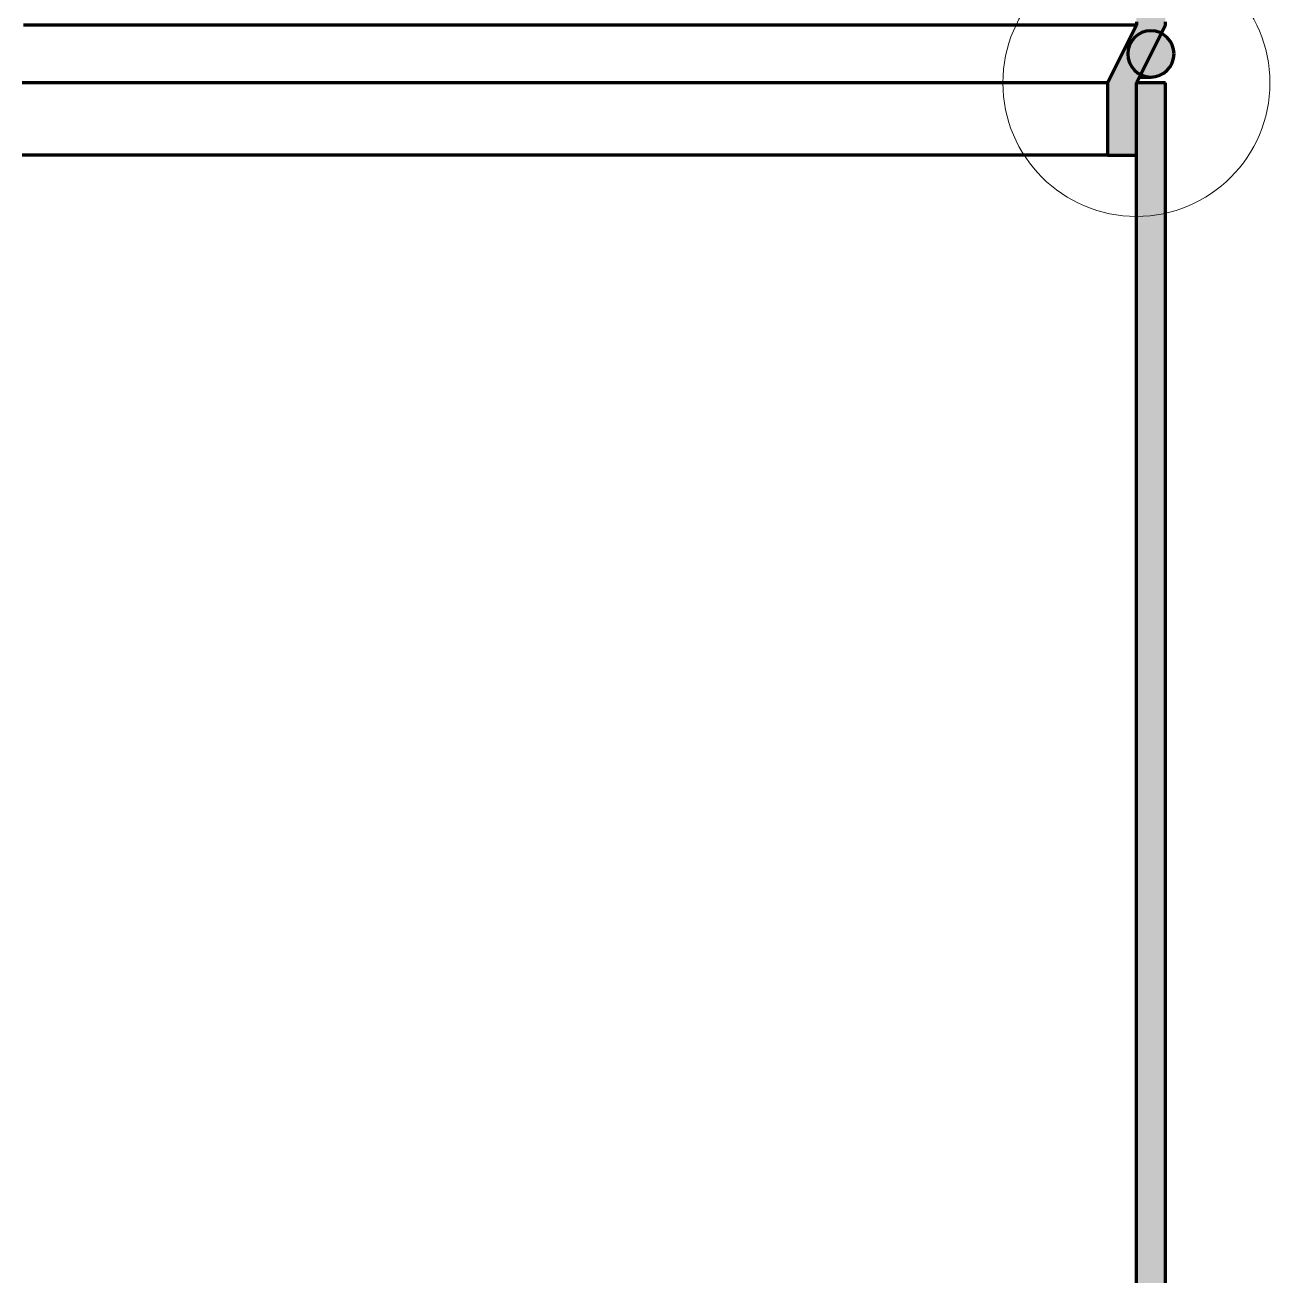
# Model space of a CAD drawing. Header units: millimetres. Extents: x 0 to 1554, y 0 to 420.
# Drawn here: x 243.07 to 283.93, y 270.38 to 311.45 of the extents above; entities that cross this region are included whole.
import ezdxf

# ---------------------------------------------------------------- set-up
doc = ezdxf.new("R2010")
doc.units = ezdxf.units.MM
for name, color, linetype, lineweight in [('01-VISIBLE', 7, 'CONTINUOUS', 70), ('05-RAYADO', 8, 'CONTINUOUS', 18), ('08-FINA', 5, 'CONTINUOUS', 18)]:
    doc.layers.add(name, color=color, linetype=linetype, lineweight=lineweight)

msp = doc.modelspace()

# ---------------------------------------------------------------- hatches: boundary and pattern name
at = {"layer": '05-RAYADO'}
h = msp.add_hatch(color=7, dxfattribs=at)
h.dxf.hatch_style = 1
h.paths.add_polyline_path([(279.55, 309.552), (279.55, 307.177), (278.6, 307.177), (278.6, 309.552), (279.55, 311.452), (279.55, 311.553), (279.549, 311.654), (279.549, 311.755), (279.547, 311.857), (279.546, 311.958), (279.543, 312.059), (279.541, 312.16), (279.537, 312.261), (279.532, 312.362), (279.527, 312.463), (279.52, 312.564), (279.512, 312.665), (279.503, 312.766), (279.492, 312.866), (279.479, 312.967), (279.464, 313.067), (279.449, 313.167), (279.432, 313.267), (279.415, 313.367), (279.398, 313.466), (279.38, 313.566), (279.362, 313.665), (279.343, 313.765), (279.325, 313.864), (279.306, 313.964), (279.286, 314.063), (279.266, 314.162), (279.246, 314.261), (279.225, 314.36), (279.204, 314.459), (279.183, 314.558), (279.16, 314.657), (279.138, 314.756), (279.115, 314.854), (279.091, 314.953), (279.066, 315.051), (279.041, 315.149), (279.015, 315.247), (278.989, 315.344), (278.961, 315.442), (278.933, 315.539), (278.904, 315.636), (278.874, 315.732), (278.843, 315.829), (278.811, 315.925), (278.779, 316.021), (278.746, 316.116), (278.712, 316.212), (278.677, 316.307), (278.642, 316.402), (278.606, 316.496), (278.569, 316.59), (278.532, 316.684), (278.494, 316.778), (278.455, 316.872), (278.415, 316.965), (278.375, 317.058), (278.335, 317.15), (278.294, 317.243), (278.252, 317.335), (278.21, 317.427), (278.168, 317.519), (278.125, 317.611), (278.081, 317.702), (278.037, 317.793), (277.992, 317.884), (277.947, 317.974), (277.902, 318.065), (277.856, 318.155), (277.809, 318.245), (277.762, 318.334), (277.714, 318.424), (277.666, 318.513), (277.617, 318.601), (277.568, 318.69), (277.519, 318.778), (277.469, 318.866), (277.418, 318.953), (277.367, 319.041), (277.315, 319.128), (277.263, 319.214), (277.21, 319.301), (277.157, 319.387), (277.103, 319.473), (277.049, 319.558), (276.994, 319.643), (276.939, 319.728), (276.883, 319.813), (276.827, 319.897), (276.771, 319.981), (276.714, 320.064), (276.656, 320.148), (276.598, 320.231), (276.54, 320.313), (276.481, 320.396), (276.422, 320.478), (276.362, 320.559), (276.302, 320.641), (276.242, 320.722), (276.181, 320.803), (276.12, 320.883), (276.058, 320.964), (275.996, 321.044), (275.934, 321.123), (275.871, 321.203), (275.808, 321.282), (275.744, 321.36), (275.68, 321.439), (275.616, 321.517), (275.551, 321.595), (275.486, 321.672), (275.421, 321.75), (275.355, 321.827), (275.289, 321.903), (275.222, 321.979), (275.156, 322.055), (275.089, 322.131), (275.021, 322.207), (274.953, 322.282), (274.885, 322.357), (274.817, 322.431), (274.748, 322.505), (274.679, 322.579), (274.609, 322.653), (274.54, 322.726), (274.469, 322.799), (274.399, 322.872), (274.328, 322.944), (274.257, 323.016), (274.186, 323.088), (274.114, 323.16), (274.042, 323.231), (273.97, 323.302), (273.898, 323.372), (273.825, 323.443), (273.752, 323.513), (273.679, 323.582), (273.605, 323.652), (273.531, 323.721), (273.457, 323.79), (273.382, 323.858), (273.308, 323.926), (273.233, 323.994), (273.157, 324.062), (273.082, 324.129), (273.006, 324.196), (272.93, 324.263), (272.854, 324.33), (272.777, 324.396), (272.701, 324.462), (272.624, 324.528), (272.546, 324.593), (272.469, 324.658), (272.391, 324.723), (272.313, 324.787), (272.235, 324.852), (272.157, 324.916), (272.078, 324.979), (271.999, 325.043), (271.92, 325.106), (271.841, 325.169), (271.761, 325.231), (271.681, 325.293), (271.601, 325.355), (271.521, 325.417), (271.441, 325.479), (271.36, 325.54), (271.279, 325.601), (271.198, 325.661), (271.117, 325.722), (271.036, 325.782), (270.954, 325.842), (270.872, 325.901), (270.79, 325.96), (270.708, 326.019), (270.626, 326.078), (270.543, 326.137), (270.46, 326.195), (270.377, 326.253), (270.294, 326.311), (270.211, 326.368), (270.127, 326.425), (270.044, 326.482), (269.96, 326.539), (269.876, 326.595), (269.792, 326.651), (269.707, 326.707), (269.623, 326.763), (269.538, 326.818), (269.453, 326.873), (269.368, 326.928), (269.283, 326.982), (269.197, 327.037), (269.112, 327.091), (269.026, 327.145), (268.94, 327.198), (268.854, 327.252), (268.768, 327.305), (268.682, 327.357), (268.595, 327.41), (268.509, 327.462), (268.422, 327.514), (268.335, 327.566), (268.248, 327.618), (268.161, 327.669), (268.074, 327.72), (267.986, 327.771), (267.898, 327.822), (267.811, 327.872), (267.723, 327.922), (267.635, 327.972), (267.546, 328.022), (267.458, 328.071), (267.37, 328.12), (267.281, 328.169), (267.192, 328.218), (267.103, 328.266), (267.015, 328.314), (266.925, 328.362), (266.836, 328.41), (266.747, 328.457), (266.657, 328.505), (266.568, 328.552), (266.478, 328.599), (266.388, 328.645), (266.298, 328.691), (266.208, 328.738), (266.118, 328.783), (266.028, 328.829), (265.937, 328.874), (265.847, 328.92), (265.756, 328.965), (265.665, 329.009), (265.574, 329.054), (265.483, 329.098), (265.392, 329.142), (265.301, 329.186), (265.21, 329.23), (265.118, 329.273), (265.027, 329.316), (264.935, 329.359), (264.843, 329.402), (264.751, 329.444), (264.66, 329.486), (264.568, 329.529), (264.475, 329.57), (264.383, 329.612), (264.291, 329.653), (264.198, 329.695), (264.106, 329.735), (264.013, 329.776), (263.92, 329.817), (263.828, 329.857), (263.735, 329.897), (263.642, 329.937), (263.549, 329.977), (263.455, 330.016), (263.362, 330.055), (263.269, 330.094), (263.175, 330.133), (263.082, 330.172), (262.988, 330.21), (262.894, 330.248), (262.801, 330.286), (262.707, 330.324), (262.613, 330.362), (262.519, 330.399), (262.425, 330.436), (262.33, 330.473), (262.236, 330.51), (262.142, 330.546), (262.047, 330.583), (261.953, 330.619), (261.858, 330.655), (261.763, 330.69), (261.669, 330.726), (261.574, 330.761), (261.479, 330.796), (261.384, 330.831), (261.289, 330.866), (261.194, 330.9), (261.099, 330.935), (261.003, 330.969), (260.908, 331.003), (260.813, 331.036), (260.717, 331.07), (260.621, 331.103), (260.526, 331.136), (260.43, 331.169), (260.334, 331.202), (260.239, 331.234), (260.143, 331.267), (260.047, 331.299), (259.951, 331.331), (259.855, 331.362), (259.758, 331.394), (259.662, 331.425), (259.566, 331.456), (259.47, 331.487), (259.373, 331.518), (259.277, 331.549), (259.18, 331.579), (259.084, 331.609), (258.987, 331.639), (258.89, 331.669), (258.793, 331.699), (258.697, 331.728), (258.6, 331.757), (258.503, 331.786), (258.406, 331.815), (258.309, 331.844), (258.212, 331.872), (258.114, 331.9), (258.017, 331.929), (257.92, 331.956), (257.823, 331.984), (257.725, 332.012), (257.628, 332.039), (257.53, 332.066), (257.433, 332.093), (257.335, 332.12), (257.238, 332.146), (257.14, 332.173), (257.042, 332.199), (256.944, 332.225), (256.847, 332.251), (256.749, 332.277), (256.651, 332.302), (256.553, 332.327), (256.455, 332.353), (256.357, 332.378), (256.259, 332.402), (256.16, 332.427), (256.062, 332.451), (255.964, 332.476), (255.866, 332.5), (255.767, 332.523), (255.669, 332.547), (255.571, 332.571), (255.472, 332.594), (255.374, 332.617), (255.275, 332.64), (255.176, 332.663), (255.078, 332.685), (254.979, 332.708), (254.88, 332.73), (254.782, 332.752), (254.683, 332.774), (254.584, 332.796), (254.485, 332.817), (254.386, 332.839), (254.287, 332.86), (254.188, 332.881), (254.089, 332.902), (253.99, 332.922), (253.891, 332.943), (253.792, 332.963), (253.693, 332.983), (253.594, 333.003), (253.494, 333.023), (253.395, 333.043), (253.296, 333.062), (253.196, 333.081), (253.097, 333.1), (252.998, 333.119), (252.898, 333.138), (252.799, 333.157), (252.699, 333.175), (252.6, 333.193), (252.5, 333.211), (252.4, 333.229), (252.301, 333.247), (252.201, 333.264), (252.101, 333.282), (252.002, 333.299), (251.902, 333.316), (251.802, 333.333), (251.702, 333.349), (251.603, 333.366), (251.503, 333.382), (251.403, 333.398), (251.303, 333.414), (251.203, 333.43), (251.103, 333.446), (251.003, 333.461), (250.903, 333.477), (250.803, 333.492), (250.703, 333.507), (250.603, 333.522), (250.503, 333.536), (250.402, 333.551), (250.302, 333.565), (250.202, 333.579), (250.102, 333.593), (250.002, 333.607), (249.901, 333.621), (249.801, 333.634), (249.701, 333.648), (249.6, 333.661), (249.5, 333.674), (249.5, 334.628), (249.604, 334.615), (249.708, 334.602), (249.812, 334.588), (249.916, 334.575), (250.02, 334.562), (250.124, 334.548), (250.228, 334.535), (250.332, 334.522), (250.436, 334.508), (250.54, 334.495), (250.644, 334.481), (250.748, 334.467), (250.852, 334.454), (250.956, 334.44), (251.06, 334.426), (251.164, 334.412), (251.268, 334.398), (251.372, 334.384), (251.476, 334.37), (251.58, 334.356), (251.683, 334.341), (251.787, 334.326), (251.891, 334.311), (251.995, 334.295), (252.098, 334.279), (252.202, 334.261), (252.305, 334.242), (252.407, 334.22), (252.508, 334.192), (252.609, 334.161), (252.71, 334.133), (252.812, 334.109), (252.914, 334.085), (253.016, 334.063), (253.119, 334.041), (253.221, 334.019), (253.324, 333.998), (253.427, 333.977), (253.53, 333.956), (253.632, 333.935), (253.735, 333.914), (253.838, 333.893), (253.941, 333.872), (254.043, 333.851), (254.146, 333.83), (254.249, 333.809), (254.352, 333.788), (254.454, 333.767), (254.557, 333.746), (254.66, 333.725), (254.763, 333.704), (254.865, 333.683), (254.968, 333.661), (255.071, 333.64), (255.173, 333.618), (255.276, 333.596), (255.378, 333.574), (255.481, 333.552), (255.583, 333.53), (255.686, 333.507), (255.788, 333.484), (255.89, 333.461), (255.993, 333.438), (256.095, 333.414), (256.197, 333.39), (256.299, 333.366), (256.401, 333.342), (256.503, 333.317), (256.605, 333.292), (256.706, 333.267), (256.808, 333.241), (256.91, 333.215), (257.011, 333.189), (257.113, 333.162), (257.214, 333.135), (257.315, 333.108), (257.417, 333.08), (257.518, 333.053), (257.619, 333.025), (257.72, 332.996), (257.821, 332.967), (257.921, 332.938), (258.022, 332.909), (258.123, 332.88), (258.223, 332.85), (258.324, 332.82), (258.424, 332.79), (258.525, 332.76), (258.625, 332.729), (258.725, 332.698), (258.825, 332.667), (258.926, 332.636), (259.026, 332.605), (259.126, 332.574), (259.226, 332.543), (259.326, 332.511), (259.426, 332.479), (259.526, 332.447), (259.626, 332.415), (259.725, 332.383), (259.825, 332.351), (259.925, 332.319), (260.025, 332.286), (260.124, 332.253), (260.224, 332.22), (260.323, 332.187), (260.423, 332.154), (260.522, 332.12), (260.622, 332.087), (260.721, 332.053), (260.82, 332.019), (260.919, 331.985), (261.018, 331.95), (261.117, 331.916), (261.216, 331.881), (261.315, 331.846), (261.414, 331.811), (261.513, 331.776), (261.611, 331.74), (261.71, 331.704), (261.808, 331.668), (261.907, 331.632), (262.005, 331.595), (262.103, 331.558), (262.201, 331.521), (262.299, 331.484), (262.397, 331.447), (262.495, 331.409), (262.593, 331.371), (262.69, 331.333), (262.788, 331.294), (262.886, 331.256), (262.983, 331.217), (263.08, 331.178), (263.177, 331.138), (263.275, 331.099), (263.372, 331.059), (263.468, 331.019), (263.565, 330.978), (263.662, 330.938), (263.759, 330.897), (263.855, 330.856), (263.952, 330.815), (264.048, 330.774), (264.144, 330.732), (264.24, 330.69), (264.336, 330.648), (264.432, 330.606), (264.528, 330.563), (264.624, 330.52), (264.72, 330.477), (264.815, 330.434), (264.911, 330.391), (265.006, 330.347), (265.101, 330.303), (265.196, 330.259), (265.291, 330.215), (265.386, 330.17), (265.481, 330.125), (265.576, 330.08), (265.671, 330.035), (265.765, 329.99), (265.859, 329.944), (265.954, 329.898), (266.048, 329.852), (266.142, 329.806), (266.236, 329.759), (266.33, 329.712), (266.423, 329.665), (266.517, 329.618), (266.611, 329.57), (266.704, 329.522), (266.797, 329.474), (266.89, 329.426), (266.983, 329.378), (267.076, 329.329), (267.169, 329.28), (267.261, 329.23), (267.354, 329.181), (267.446, 329.131), (267.538, 329.081), (267.63, 329.031), (267.722, 328.98), (267.814, 328.93), (267.906, 328.879), (267.997, 328.827), (268.088, 328.776), (268.18, 328.724), (268.271, 328.672), (268.362, 328.62), (268.452, 328.567), (268.543, 328.514), (268.633, 328.461), (268.724, 328.408), (268.814, 328.355), (268.904, 328.301), (268.994, 328.247), (269.083, 328.192), (269.173, 328.138), (269.262, 328.083), (269.352, 328.028), (269.441, 327.972), (269.53, 327.917), (269.618, 327.861), (269.707, 327.805), (269.795, 327.748), (269.884, 327.692), (269.972, 327.635), (270.06, 327.578), (270.147, 327.52), (270.235, 327.462), (270.322, 327.404), (270.409, 327.346), (270.496, 327.288), (270.583, 327.229), (270.67, 327.17), (270.756, 327.11), (270.843, 327.051), (270.929, 326.991), (271.015, 326.931), (271.1, 326.87), (271.186, 326.809), (271.271, 326.748), (271.356, 326.687), (271.441, 326.626), (271.526, 326.564), (271.61, 326.502), (271.695, 326.439), (271.779, 326.377), (271.863, 326.314), (271.946, 326.25), (272.03, 326.187), (272.113, 326.123), (272.196, 326.059), (272.279, 325.995), (272.361, 325.93), (272.444, 325.865), (272.526, 325.8), (272.608, 325.734), (272.689, 325.668), (272.771, 325.602), (272.852, 325.536), (272.933, 325.469), (273.014, 325.402), (273.094, 325.335), (273.174, 325.268), (273.254, 325.2), (273.334, 325.132), (273.413, 325.063), (273.493, 324.994), (273.572, 324.925), (273.65, 324.856), (273.729, 324.786), (273.807, 324.717), (273.885, 324.646), (273.962, 324.576), (274.04, 324.505), (274.117, 324.434), (274.194, 324.362), (274.27, 324.291), (274.346, 324.219), (274.422, 324.146), (274.498, 324.074), (274.573, 324.001), (274.648, 323.928), (274.723, 323.854), (274.798, 323.78), (274.872, 323.706), (274.946, 323.632), (275.019, 323.557), (275.092, 323.482), (275.165, 323.406), (275.238, 323.331), (275.31, 323.255), (275.382, 323.178), (275.454, 323.102), (275.525, 323.025), (275.596, 322.948), (275.667, 322.87), (275.737, 322.792), (275.807, 322.714), (275.876, 322.636), (275.945, 322.557), (276.014, 322.478), (276.083, 322.398), (276.151, 322.319), (276.219, 322.239), (276.286, 322.158), (276.353, 322.078), (276.42, 321.997), (276.486, 321.915), (276.552, 321.834), (276.617, 321.752), (276.683, 321.67), (276.747, 321.587), (276.812, 321.504), (276.875, 321.421), (276.939, 321.338), (277.002, 321.254), (277.065, 321.17), (277.127, 321.085), (277.189, 321.001), (277.25, 320.915), (277.311, 320.83), (277.372, 320.745), (277.432, 320.659), (277.491, 320.572), (277.55, 320.486), (277.609, 320.399), (277.667, 320.312), (277.725, 320.224), (277.783, 320.136), (277.839, 320.048), (277.896, 319.96), (277.952, 319.871), (278.007, 319.782), (278.062, 319.693), (278.117, 319.603), (278.171, 319.513), (278.224, 319.423), (278.277, 319.332), (278.329, 319.242), (278.381, 319.15), (278.433, 319.059), (278.484, 318.967), (278.534, 318.875), (278.584, 318.783), (278.633, 318.691), (278.682, 318.598), (278.73, 318.505), (278.778, 318.411), (278.825, 318.317), (278.871, 318.223), (278.917, 318.129), (278.963, 318.035), (279.008, 317.94), (279.052, 317.845), (279.095, 317.749), (279.139, 317.654), (279.181, 317.558), (279.223, 317.462), (279.264, 317.365), (279.305, 317.269), (279.345, 317.172), (279.385, 317.075), (279.423, 316.977), (279.462, 316.88), (279.499, 316.782), (279.536, 316.684), (279.573, 316.585), (279.608, 316.487), (279.643, 316.388), (279.678, 316.289), (279.712, 316.189), (279.745, 316.09), (279.777, 315.99), (279.809, 315.89), (279.84, 315.79), (279.87, 315.69), (279.9, 315.589), (279.929, 315.488), (279.958, 315.387), (279.985, 315.286), (280.012, 315.185), (280.039, 315.083), (280.064, 314.982), (280.089, 314.88), (280.113, 314.778), (280.137, 314.676), (280.159, 314.573), (280.182, 314.471), (280.203, 314.368), (280.224, 314.265), (280.243, 314.162), (280.263, 314.059), (280.281, 313.956), (280.299, 313.853), (280.316, 313.749), (280.332, 313.646), (280.348, 313.542), (280.363, 313.438), (280.377, 313.334), (280.39, 313.23), (280.403, 313.126), (280.414, 313.022), (280.425, 312.917), (280.436, 312.813), (280.445, 312.709), (280.454, 312.604), (280.462, 312.5), (280.469, 312.395), (280.476, 312.29), (280.481, 312.186), (280.486, 312.081), (280.491, 311.976), (280.494, 311.871), (280.497, 311.766), (280.498, 311.662), (280.5, 311.557), (280.5, 311.452)])
h = msp.add_hatch(color=7, dxfattribs=at)
h.dxf.hatch_style = 1
h.paths.add_polyline_path([(280.785, 310.502), (280.784, 310.462), (280.781, 310.422), (280.775, 310.382), (280.768, 310.342), (280.759, 310.303), (280.747, 310.265), (280.734, 310.227), (280.718, 310.19), (280.701, 310.154), (280.682, 310.119), (280.66, 310.085), (280.637, 310.052), (280.613, 310.02), (280.587, 309.99), (280.559, 309.961), (280.53, 309.933), (280.499, 309.908), (280.467, 309.883), (280.434, 309.861), (280.399, 309.84), (280.364, 309.821), (280.327, 309.805), (280.29, 309.79), (280.252, 309.777), (280.214, 309.766), (280.174, 309.757), (280.135, 309.75), (280.095, 309.745), (280.055, 309.742), (280.015, 309.742), (279.975, 309.743), (279.935, 309.747), (279.895, 309.753), (279.856, 309.761), (279.817, 309.771), (279.779, 309.783), (279.741, 309.797), (279.704, 309.813), (279.668, 309.831), (279.633, 309.85), (279.6, 309.872), (279.567, 309.895), (279.536, 309.92), (279.506, 309.947), (279.477, 309.975), (279.45, 310.005), (279.425, 310.036), (279.401, 310.068), (279.379, 310.102), (279.359, 310.136), (279.34, 310.172), (279.324, 310.209), (279.309, 310.246), (279.297, 310.284), (279.286, 310.323), (279.278, 310.362), (279.272, 310.402), (279.267, 310.442), (279.265, 310.482), (279.265, 310.522), (279.267, 310.562), (279.272, 310.602), (279.278, 310.641), (279.286, 310.681), (279.297, 310.719), (279.309, 310.758), (279.324, 310.795), (279.34, 310.832), (279.359, 310.867), (279.379, 310.902), (279.401, 310.935), (279.425, 310.968), (279.45, 310.999), (279.477, 311.028), (279.506, 311.057), (279.536, 311.083), (279.567, 311.108), (279.6, 311.132), (279.633, 311.153), (279.668, 311.173), (279.704, 311.191), (279.741, 311.207), (279.779, 311.221), (279.817, 311.233), (279.856, 311.243), (279.895, 311.251), (279.935, 311.256), (279.975, 311.26), (280.015, 311.262), (280.055, 311.261), (280.095, 311.259), (280.135, 311.254), (280.174, 311.247), (280.214, 311.238), (280.252, 311.227), (280.29, 311.214), (280.327, 311.199), (280.364, 311.182), (280.399, 311.163), (280.434, 311.143), (280.467, 311.12), (280.499, 311.096), (280.53, 311.07), (280.559, 311.043), (280.587, 311.014), (280.613, 310.983), (280.637, 310.952), (280.66, 310.919), (280.682, 310.885), (280.701, 310.849), (280.718, 310.813), (280.734, 310.776), (280.747, 310.739), (280.759, 310.7), (280.768, 310.661), (280.775, 310.622), (280.781, 310.582), (280.784, 310.542)])
h = msp.add_hatch(color=7, dxfattribs=at)
h.dxf.hatch_style = 1
h.paths.add_polyline_path([(279.55, 309.552), (280.5, 309.552), (280.5, 173.552), (279.55, 173.552)])

# ---------------------------------------------------------------- linework, layer by layer
at = {"layer": '01-VISIBLE'}
for p, q in [((279.55, 311.452), (278.6, 309.552)), ((279.55, 309.552), (280.5, 311.452)), ((278.6, 309.552), (278.6, 307.177)), ((280.5, 309.552), (279.55, 309.552)), ((279.55, 173.552), (279.55, 309.552)), ((279.55, 307.177), (279.55, 309.552)), ((280.5, 173.552), (280.5, 309.552)), ((278.6, 307.177), (279.55, 307.177))]:
    msp.add_line(p, q, dxfattribs=at)
for points in [[(279.55, 311.452), (279.36, 311.452), (279.169, 311.452), (278.979, 311.452), (278.789, 311.452), (278.599, 311.452), (278.409, 311.452), (278.218, 311.452), (278.028, 311.452), (277.838, 311.452), (277.647, 311.452), (277.457, 311.452), (277.267, 311.452), (277.077, 311.452), (276.887, 311.452), (276.696, 311.452), (276.506, 311.452), (276.316, 311.452), (276.125, 311.452), (275.935, 311.452), (275.745, 311.452), (275.555, 311.452), (275.365, 311.452), (275.174, 311.452), (274.984, 311.452), (274.794, 311.452), (274.603, 311.452), (274.413, 311.452), (274.223, 311.452), (274.033, 311.452), (273.842, 311.452), (273.652, 311.452), (273.462, 311.452), (273.272, 311.452), (273.082, 311.452), (272.891, 311.452), (272.701, 311.452), (272.511, 311.452), (272.32, 311.452), (272.13, 311.452), (271.94, 311.452), (271.75, 311.452), (271.56, 311.452), (271.369, 311.452), (271.179, 311.452), (270.989, 311.452), (270.798, 311.452), (270.608, 311.452), (270.418, 311.452), (270.228, 311.452), (270.038, 311.452), (269.847, 311.452), (269.657, 311.452), (269.467, 311.452), (269.276, 311.452), (269.086, 311.452), (268.896, 311.452), (268.706, 311.452), (268.515, 311.452), (268.325, 311.452), (268.135, 311.452), (267.945, 311.452), (267.755, 311.452), (267.564, 311.452), (267.374, 311.452), (267.184, 311.452), (266.993, 311.452), (266.803, 311.452), (266.613, 311.452), (266.423, 311.452), (266.233, 311.452), (266.042, 311.452), (265.852, 311.452), (265.662, 311.452), (265.471, 311.452), (265.281, 311.452), (265.091, 311.452), (264.901, 311.452), (264.711, 311.452), (264.52, 311.452), (264.33, 311.452), (264.14, 311.452), (263.95, 311.452), (263.759, 311.452), (263.569, 311.452), (263.379, 311.452), (263.188, 311.452), (262.998, 311.452), (262.808, 311.452), (262.618, 311.452), (262.428, 311.452), (262.237, 311.452), (262.047, 311.452), (261.857, 311.452), (261.666, 311.452), (261.476, 311.452), (261.286, 311.452), (261.096, 311.452), (260.906, 311.452), (260.715, 311.452), (260.525, 311.452), (260.335, 311.452), (260.144, 311.452), (259.954, 311.452), (259.764, 311.452), (259.574, 311.452), (259.383, 311.452), (259.193, 311.452), (259.003, 311.452), (258.813, 311.452), (258.623, 311.452), (258.432, 311.452), (258.242, 311.452), (258.052, 311.452), (257.861, 311.452), (257.671, 311.452), (257.481, 311.452), (257.291, 311.452), (257.101, 311.452), (256.91, 311.452), (256.72, 311.452), (256.53, 311.452), (256.339, 311.452), (256.149, 311.452), (255.959, 311.452), (255.769, 311.452), (255.578, 311.452), (255.388, 311.452), (255.198, 311.452), (255.008, 311.452), (254.817, 311.452), (254.627, 311.452), (254.437, 311.452), (254.247, 311.452), (254.056, 311.452), (253.866, 311.452), (253.676, 311.452), (253.486, 311.452), (253.295, 311.452), (253.105, 311.452), (252.915, 311.452), (252.725, 311.452), (252.535, 311.452), (252.344, 311.452), (252.154, 311.452), (251.964, 311.452), (251.773, 311.452), (251.583, 311.452), (251.393, 311.452), (251.203, 311.452), (251.012, 311.452), (250.822, 311.452), (250.632, 311.452), (250.442, 311.452), (250.251, 311.452), (250.061, 311.452), (249.871, 311.452), (249.681, 311.452), (249.49, 311.452), (249.3, 311.452), (249.11, 311.452), (248.92, 311.452), (248.73, 311.452), (248.539, 311.452), (248.349, 311.452), (248.159, 311.452), (247.968, 311.452), (247.778, 311.452), (247.588, 311.452), (247.398, 311.452), (247.207, 311.452), (247.017, 311.452), (246.827, 311.452), (246.637, 311.452), (246.446, 311.452), (246.256, 311.452), (246.066, 311.452), (245.876, 311.452), (245.685, 311.452), (245.495, 311.452), (245.305, 311.452), (245.115, 311.452), (244.924, 311.452), (244.734, 311.452), (244.544, 311.452), (244.354, 311.452), (244.163, 311.452), (243.973, 311.452), (243.783, 311.452), (243.593, 311.452), (243.402, 311.452), (243.212, 311.452), (243.022, 311.452)], [(279.55, 311.553), (279.55, 311.452)], [(280.5, 311.452), (280.5, 311.557)], [(279.645, 309.742), (279.708, 309.742), (279.772, 309.742), (279.835, 309.742), (279.898, 309.742), (279.962, 309.742), (280.025, 309.742)], [(278.6, 309.552), (278.414, 309.552), (278.229, 309.552), (278.043, 309.552), (277.858, 309.552), (277.673, 309.552), (277.487, 309.552), (277.301, 309.552), (277.116, 309.552), (276.93, 309.552), (276.745, 309.552), (276.56, 309.552), (276.374, 309.552), (276.188, 309.552), (276.003, 309.552), (275.817, 309.552), (275.632, 309.552), (275.447, 309.552), (275.261, 309.552), (275.075, 309.552), (274.89, 309.552), (274.704, 309.552), (274.519, 309.552), (274.334, 309.552), (274.148, 309.552), (273.962, 309.552), (273.777, 309.552), (273.591, 309.552), (273.406, 309.552), (273.221, 309.552), (273.035, 309.552), (272.849, 309.552), (272.664, 309.552), (272.478, 309.552), (272.293, 309.552), (272.108, 309.552), (271.922, 309.552), (271.736, 309.552), (271.551, 309.552), (271.365, 309.552), (271.18, 309.552), (270.995, 309.552), (270.809, 309.552), (270.623, 309.552), (270.438, 309.552), (270.252, 309.552), (270.067, 309.552), (269.882, 309.552), (269.696, 309.552), (269.51, 309.552), (269.325, 309.552), (269.139, 309.552), (268.954, 309.552), (268.769, 309.552), (268.583, 309.552), (268.397, 309.552), (268.212, 309.552), (268.026, 309.552), (267.841, 309.552), (267.656, 309.552), (267.47, 309.552), (267.284, 309.552), (267.099, 309.552), (266.913, 309.552), (266.728, 309.552), (266.543, 309.552), (266.357, 309.552), (266.171, 309.552), (265.986, 309.552), (265.8, 309.552), (265.615, 309.552), (265.43, 309.552), (265.244, 309.552), (265.058, 309.552), (264.873, 309.552), (264.688, 309.552), (264.502, 309.552), (264.317, 309.552), (264.131, 309.552), (263.945, 309.552), (263.76, 309.552), (263.575, 309.552), (263.389, 309.552), (263.204, 309.552), (263.018, 309.552), (262.832, 309.552), (262.647, 309.552), (262.462, 309.552), (262.276, 309.552), (262.091, 309.552), (261.905, 309.552), (261.719, 309.552), (261.534, 309.552), (261.349, 309.552), (261.163, 309.552), (260.978, 309.552), (260.792, 309.552), (260.606, 309.552), (260.421, 309.552), (260.236, 309.552), (260.05, 309.552), (259.865, 309.552), (259.679, 309.552), (259.493, 309.552), (259.308, 309.552), (259.123, 309.552), (258.937, 309.552), (258.752, 309.552), (258.566, 309.552), (258.38, 309.552), (258.195, 309.552), (258.01, 309.552), (257.824, 309.552), (257.639, 309.552), (257.453, 309.552), (257.267, 309.552), (257.082, 309.552), (256.897, 309.552), (256.711, 309.552), (256.526, 309.552), (256.34, 309.552), (256.154, 309.552), (255.969, 309.552), (255.784, 309.552), (255.598, 309.552), (255.412, 309.552), (255.227, 309.552), (255.042, 309.552), (254.856, 309.552), (254.671, 309.552), (254.485, 309.552), (254.299, 309.552), (254.114, 309.552), (253.928, 309.552), (253.743, 309.552), (253.558, 309.552), (253.372, 309.552), (253.186, 309.552), (253.001, 309.552), (252.815, 309.552), (252.63, 309.552), (252.445, 309.552), (252.259, 309.552), (252.073, 309.552), (251.888, 309.552), (251.702, 309.552), (251.517, 309.552), (251.332, 309.552), (251.146, 309.552), (250.96, 309.552), (250.775, 309.552), (250.589, 309.552), (250.404, 309.552), (250.219, 309.552), (250.033, 309.552), (249.847, 309.552), (249.662, 309.552), (249.476, 309.552), (249.291, 309.552), (249.105, 309.552), (248.92, 309.552), (248.734, 309.552), (248.549, 309.552), (248.363, 309.552), (248.178, 309.552), (247.992, 309.552), (247.807, 309.552), (247.621, 309.552), (247.436, 309.552), (247.25, 309.552), (247.065, 309.552), (246.879, 309.552), (246.694, 309.552), (246.508, 309.552), (246.323, 309.552), (246.137, 309.552), (245.952, 309.552), (245.766, 309.552), (245.581, 309.552), (245.395, 309.552), (245.21, 309.552), (245.024, 309.552), (244.839, 309.552), (244.653, 309.552), (244.468, 309.552), (244.282, 309.552), (244.097, 309.552), (243.911, 309.552), (243.726, 309.552), (243.54, 309.552), (243.355, 309.552), (243.169, 309.552), (242.984, 309.552)], [(278.6, 307.177), (278.414, 307.177), (278.229, 307.177), (278.043, 307.177), (277.858, 307.177), (277.673, 307.177), (277.487, 307.177), (277.301, 307.177), (277.116, 307.177), (276.93, 307.177), (276.745, 307.177), (276.56, 307.177), (276.374, 307.177), (276.188, 307.177), (276.003, 307.177), (275.817, 307.177), (275.632, 307.177), (275.447, 307.177), (275.261, 307.177), (275.075, 307.177), (274.89, 307.177), (274.704, 307.177), (274.519, 307.177), (274.334, 307.177), (274.148, 307.177), (273.962, 307.177), (273.777, 307.177), (273.591, 307.177), (273.406, 307.177), (273.221, 307.177), (273.035, 307.177), (272.849, 307.177), (272.664, 307.177), (272.478, 307.177), (272.293, 307.177), (272.108, 307.177), (271.922, 307.177), (271.736, 307.177), (271.551, 307.177), (271.365, 307.177), (271.18, 307.177), (270.995, 307.177), (270.809, 307.177), (270.623, 307.177), (270.438, 307.177), (270.252, 307.177), (270.067, 307.177), (269.882, 307.177), (269.696, 307.177), (269.51, 307.177), (269.325, 307.177), (269.139, 307.177), (268.954, 307.177), (268.769, 307.177), (268.583, 307.177), (268.397, 307.177), (268.212, 307.177), (268.026, 307.177), (267.841, 307.177), (267.656, 307.177), (267.47, 307.177), (267.284, 307.177), (267.099, 307.177), (266.913, 307.177), (266.728, 307.177), (266.543, 307.177), (266.357, 307.177), (266.171, 307.177), (265.986, 307.177), (265.8, 307.177), (265.615, 307.177), (265.43, 307.177), (265.244, 307.177), (265.058, 307.177), (264.873, 307.177), (264.688, 307.177), (264.502, 307.177), (264.317, 307.177), (264.131, 307.177), (263.945, 307.177), (263.76, 307.177), (263.575, 307.177), (263.389, 307.177), (263.204, 307.177), (263.018, 307.177), (262.832, 307.177), (262.647, 307.177), (262.462, 307.177), (262.276, 307.177), (262.091, 307.177), (261.905, 307.177), (261.719, 307.177), (261.534, 307.177), (261.349, 307.177), (261.163, 307.177), (260.978, 307.177), (260.792, 307.177), (260.606, 307.177), (260.421, 307.177), (260.236, 307.177), (260.05, 307.177), (259.865, 307.177), (259.679, 307.177), (259.493, 307.177), (259.308, 307.177), (259.123, 307.177), (258.937, 307.177), (258.752, 307.177), (258.566, 307.177), (258.38, 307.177), (258.195, 307.177), (258.01, 307.177), (257.824, 307.177), (257.639, 307.177), (257.453, 307.177), (257.267, 307.177), (257.082, 307.177), (256.897, 307.177), (256.711, 307.177), (256.526, 307.177), (256.34, 307.177), (256.154, 307.177), (255.969, 307.177), (255.784, 307.177), (255.598, 307.177), (255.412, 307.177), (255.227, 307.177), (255.042, 307.177), (254.856, 307.177), (254.671, 307.177), (254.485, 307.177), (254.299, 307.177), (254.114, 307.177), (253.928, 307.177), (253.743, 307.177), (253.558, 307.177), (253.372, 307.177), (253.186, 307.177), (253.001, 307.177), (252.815, 307.177), (252.63, 307.177), (252.445, 307.177), (252.259, 307.177), (252.073, 307.177), (251.888, 307.177), (251.702, 307.177), (251.517, 307.177), (251.332, 307.177), (251.146, 307.177), (250.96, 307.177), (250.775, 307.177), (250.589, 307.177), (250.404, 307.177), (250.219, 307.177), (250.033, 307.177), (249.847, 307.177), (249.662, 307.177), (249.476, 307.177), (249.291, 307.177), (249.105, 307.177), (248.92, 307.177), (248.734, 307.177), (248.549, 307.177), (248.363, 307.177), (248.178, 307.177), (247.992, 307.177), (247.807, 307.177), (247.621, 307.177), (247.436, 307.177), (247.25, 307.177), (247.065, 307.177), (246.879, 307.177), (246.694, 307.177), (246.508, 307.177), (246.323, 307.177), (246.137, 307.177), (245.952, 307.177), (245.766, 307.177), (245.581, 307.177), (245.395, 307.177), (245.21, 307.177), (245.024, 307.177), (244.839, 307.177), (244.653, 307.177), (244.468, 307.177), (244.282, 307.177), (244.097, 307.177), (243.911, 307.177), (243.726, 307.177), (243.54, 307.177), (243.355, 307.177), (243.169, 307.177), (242.984, 307.177)]]:
    msp.add_lwpolyline(points, dxfattribs=at)
for start, end in [(90, -90), (0, 90), (-90, 0)]:
    msp.add_arc((280.025, 310.502), 0.76, start, end, dxfattribs=at)
at = {"layer": '08-FINA'}
msp.add_circle((279.55, 309.552), 4.383, dxfattribs=at)

doc.saveas('drawing.dxf')
